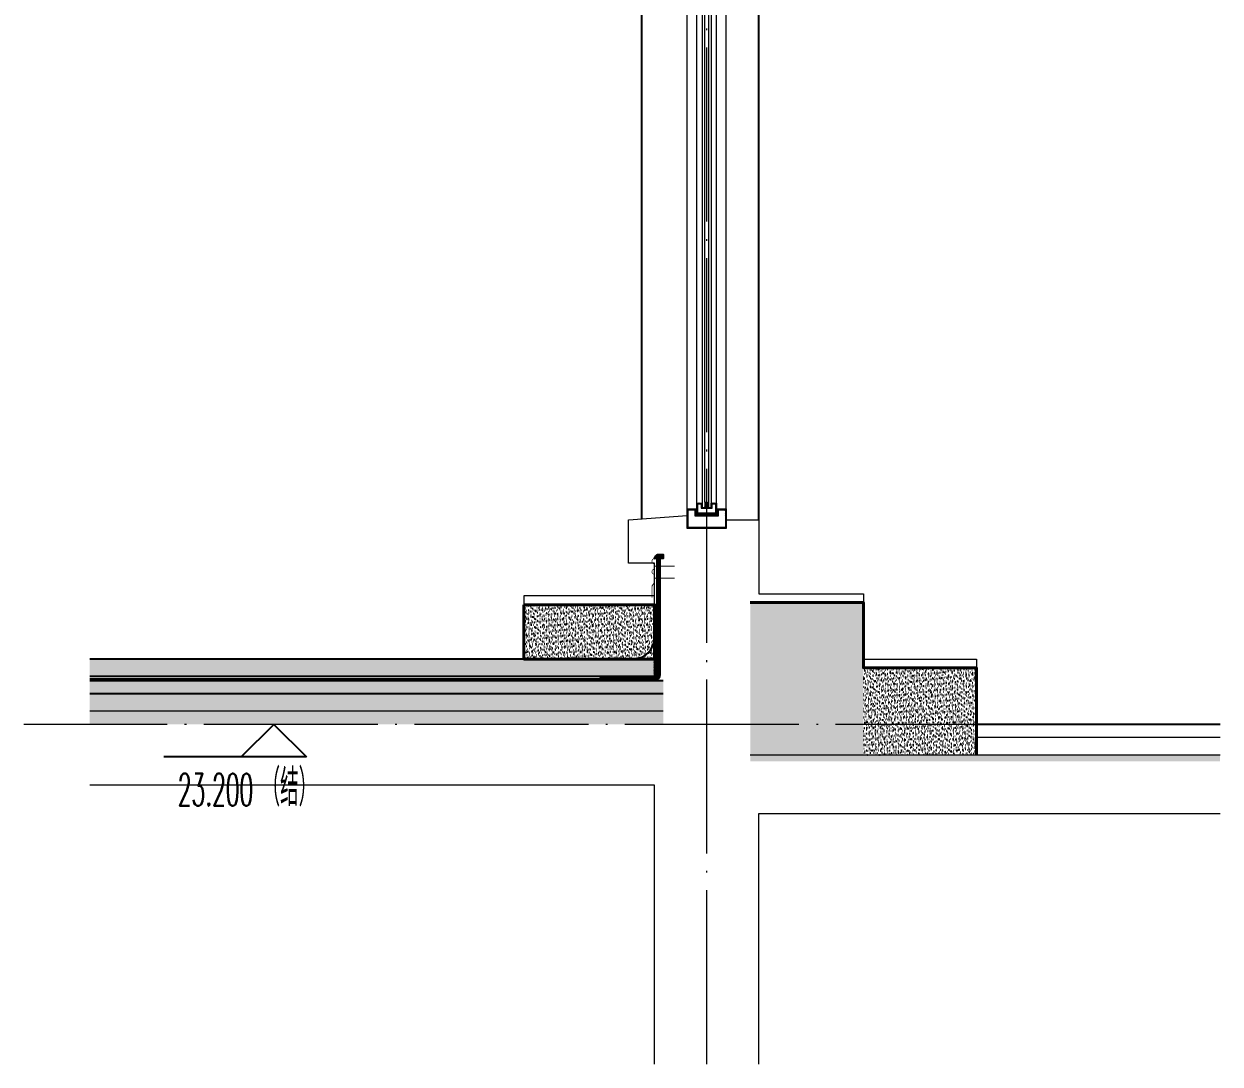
# Model space of a CAD drawing. Extents: x -518115 to 389031, y -231062 to 1628073.
# Drawn here: x 274355 to 277105, y -205443 to -203053 of the extents above; entities that cross this region are included whole.
import ezdxf

# ---------------------------------------------------------------- set-up
doc = ezdxf.new("R2010")
doc.units = 0
doc.header["$LTSCALE"] = 1000
doc.header["$MEASUREMENT"] = 0
doc.linetypes.add('DASH', pattern=[0.35, 0.25, -0.1])
doc.linetypes.add('DOTE', pattern=[2.4200000000000004, 2, -0.2, 0.02, -0.2])
for name, color, linetype in [('3-屋面构造层', 157, 'Continuous'), ('DIM_ELEV', 3, 'Continuous'), ('SURFACE', 6, 'Continuous'), ('看线', 251, 'Continuous'), ('立面-看线', 251, 'Continuous')]:
    doc.layers.add(name, color=color, linetype=linetype)
for name, color, linetype, lineweight in [('DOTE', 19, 'DOTE', 9), ('PUB_HATCH', 8, 'Continuous', 9), ('S_WINDOW', 144, 'Continuous', 15), ('WALL', 9, 'Continuous', 40), ('内粉刷', 37, 'Continuous', 9), ('细细', 250, 'Continuous', 0)]:
    doc.layers.add(name, color=color, linetype=linetype, lineweight=lineweight)
doc.styles.add('_TCH_DIM', font='SIMPLEX.shx', dxfattribs={"width": 0.7, "bigfont": 'GBCBIG.shx'})
pattern_1 = [(315.0000000000001, (-846711.4025467164, 1818.524636703107), (-1.767766952966368, -1.76776695296637), []), (315.0000000000001, (-846710.2240354163, 1818.524636703107), (-1.767766952966368, -1.76776695296637), [])]

# ---------------------------------------------------------------- blocks, each defined once
blk = doc.blocks.new('FGHFG4334GDFGDFFGGGGGGDFG4G')
at = {"layer": 'SURFACE', "const_width": 2.25}
for points in [[(46.50594613142312, -2.328306436538696e-10), (0, 0)], [(46.50594613142312, -27.64099938771687), (0, -27.64099938748404)]]:
    blk.add_lwpolyline(points, dxfattribs=at)
at = {"layer": 'SURFACE', "const_width": 1.5}
blk.add_lwpolyline([(46.50594613142312, 17.19615260045975, -0.9999999995343386), (46.50594613142312, 5.196152600459754), (46.50594613142312, -6.803847399540246, -0.9999999995343386), (46.50594613142312, -18.80384739954025), (46.50594613142312, -36.80384739954025), (52.50594613142312, -47.99999982025474), (52.50594613188878, -72.80384739907458)], format="xyb", dxfattribs=at)

msp = doc.modelspace()

# ---------------------------------------------------------------- hatches: boundary and pattern name
at = {"layer": '3-屋面构造层'}
h = msp.add_hatch(dxfattribs=at)
h.set_pattern_fill('隔热材料01', color=256, scale=7.692307726157686, style=0)
h.set_pattern_definition([(270, (-1703085.248150255, -1090561.80024974), (3.846153863078843, -7.065270026171597e-16), [0.3859807709292772, -3.460173092149565]), (270, (-1703088.129592576, -1090561.80024974), (3.846153863078843, -7.065270026171597e-16), [0.3859807709292772, -3.460173092149565]), (90, (-1703086.167150259, -1090564.410172829), (-3.846153863078843, 2.355090008723865e-16), [0.3859807709292772, -3.460173092149565]), (90, (-1703087.210611803, -1090564.410172829), (-3.846153863078843, 2.355090008723865e-16), [0.3859807709292772, -3.460173092149565]), (180, (-1703084.764861792, -1090565.028288216), (-4.710180017447732e-16, -3.846153863078842), [3.848019247702437, 0.001865384623593239]), (135, (-1703085.838496412, -1090564.835307446), (2.135044287520562e-16, 3.846144174701212), [0.32830769375241, -5.110980791721634]), (116.56505, (-1703082.224496396, -1090564.603153599), (8.679276333293947e-06, 3.846148741623309), [0.2157692317187194, -8.384500036895838]), (116.56505, (-1703086.070650259, -1090564.603153599), (8.679276333293947e-06, 3.846148741623309), [0.2157692317187194, -8.384500036895838]), (153.43495, (-1703081.606381009, -1090565.028288216), (-8.6792763309454e-06, 3.846148741623309), [0.431538463437446, -8.16873080517726]), (153.43495, (-1703085.452534872, -1090565.028288216), (-8.6792763309454e-06, 3.846148741623309), [0.431538463437446, -8.16873080517726]), (63.43495000000001, (-1703082.320996396, -1090564.024192058), (-8.67927633286694e-06, 3.846148741623309), [2.054923085965763, -6.545346182648943]), (63.43495000000001, (-1703086.167150259, -1090564.024192058), (-8.67927633286694e-06, 3.846148741623309), [2.054923085965763, -6.545346182648943]), (116.56505, (-1703081.401996392, -1090561.80024974), (8.679276333293947e-06, 3.846148741623309), [0.2157692317187194, -8.384500036895838]), (116.56505, (-1703085.248150255, -1090561.80024974), (8.679276333293947e-06, 3.846148741623309), [0.2157692317187194, -8.384500036895838]), (135, (-1703085.344650256, -1090561.60726897), (2.135044287520562e-16, 3.846144174701212), [0.32830769375241, -5.110980791721634]), (153.43495, (-1703081.73065024, -1090561.375115123), (-8.6792763309454e-06, 3.846148741623309), [0.431538463437446, -8.16873080517726]), (153.43495, (-1703085.576804103, -1090561.375115123), (-8.6792763309454e-06, 3.846148741623309), [0.431538463437446, -8.16873080517726]), (45, (-1703088.033092575, -1090561.60726897), (2.135044287520562e-16, 3.846144174701212), [0.3283076937524101, -5.110980791721635]), (63.43495000000001, (-1703084.283438713, -1090561.80024974), (-8.67927633286694e-06, 3.846148741623309), [0.215769231718723, -8.384500036895982]), (63.43495000000001, (-1703088.129592576, -1090561.80024974), (-8.67927633286694e-06, 3.846148741623309), [0.215769231718723, -8.384500036895982]), (26.56504999999998, (-1703083.954804096, -1090561.375115123), (8.67927633286694e-06, 3.846148741623309), [0.4315384634374462, -8.168730805177264]), (26.56504999999998, (-1703087.800957959, -1090561.375115123), (8.67927633286694e-06, 3.846148741623309), [0.4315384634374462, -8.168730805177264]), (116.56505, (-1703083.36445794, -1090564.024192058), (8.679276333293947e-06, 3.846148741623309), [2.054923085965727, -6.545346182648827]), (116.56505, (-1703087.210611803, -1090564.024192058), (8.679276333293947e-06, 3.846148741623309), [2.054923085965727, -6.545346182648827]), (45, (-1703087.539246419, -1090564.835307446), (2.135044287520562e-16, 3.846144174701212), [0.3283076937524101, -5.110980791721635]), (63.43495000000001, (-1703083.460938709, -1090564.603153599), (-8.67927633286694e-06, 3.846148741623309), [0.215769231718723, -8.384500036895982]), (63.43495000000001, (-1703087.307092572, -1090564.603153599), (-8.67927633286694e-06, 3.846148741623309), [0.215769231718723, -8.384500036895982]), (26.56504999999998, (-1703084.079073327, -1090565.028288216), (8.67927633286694e-06, 3.846148741623309), [0.4315384634374462, -8.168730805177264]), (26.56504999999998, (-1703087.92522719, -1090565.028288216), (8.67927633286694e-06, 3.846148741623309), [0.4315384634374462, -8.168730805177264])])
edge = h.paths.add_edge_path()
edge.add_arc((275814.0645553338, -204281.5260076255), 9.230769271389224, 90.00000000232131, 180.0000000023213, ccw=False)
edge.add_line((275814.0645553333, -204272.2952383541), (275824.8337861498, -204272.2952383536))
edge.add_line((275824.8337861498, -204272.2952383536), (275824.8337861503, -204281.526007625))
edge.add_line((275824.8337861503, -204281.5260076251), (275804.8337860623, -204281.5260076259))
h = msp.add_hatch(dxfattribs=at)
h.set_pattern_fill('混凝土', color=256, scale=5, angle=-1.145762838157291, style=0)
h.set_pattern_definition([(48.85423716184272, (-1785846.732563939, -1134653.660929793), (35.79309909095693, -3.854096189547981), [3.75, -41.25]), (353.8542371618427, (-1785846.732563939, -1134653.660929793), (-6.184137843051141, 37.74081061115472), [3, -33]), (99.30563716184271, (-1785843.749805771, -1134653.982104245), (29.60898742232837, 33.88669106072903), [3.1870095, -35.0571056]), (45.0384371618427, (-1785846.532603927, -1134643.662929193), (53.18589730100116, -9.341323687111705), [5.625, -61.875]), (95.4898371618427, (-1785842.100446327, -1134644.441375615), (47.69771455917247, 47.76167945863907), [4.780514399999999, -52.58565]), (350.0384371618427, (-1785846.532603927, -1134643.662929193), (47.69767727589946, 47.76171671284821), [4.5, -49.5]), (19.85423716184271, (-1785841.58359363, -1134646.262409349), (29.43684693449651, -20.72370725831586), [3.75, -41.25]), (324.8542371618427, (-1785841.58359363, -1134646.262409349), (12.88833923098379, 36.00698624317217), [3, -33]), (70.30563716184272, (-1785839.130524151, -1134647.989386521), (42.32519773256788, 15.28324586336042), [3.187009499999981, -35.05710559999969]), (36.35423716184271, (-1785846.732563939, -1134653.660929793), (0.940698498801122, 16.62920732730076), [0, -32.59999999999999, 0, -33.5, 0, -33.125]), (6.354237161842708, (-1785846.732563939, -1134653.660929793), (13.5451798188694, 19.45362572053069), [0, -19.09999999999985, 0, -31.84999999999985, 0, -12.62499999999992]), (326.3542371618427, (-1785857.880334608, -1134653.43797438), (26.66323482308004, -1.661233809339271), [0, -12.5, 0, -39, 0, -51.75]), (316.3542371618427, (-1785862.879334908, -1134653.337994374), (29.25356332174018, 4.421178799928506), [0, -16.25, 0, -25.9, 0, -36.75])])
h.paths.add_polyline_path([(274506.5512022714, -204552.2952385033), (274506.5512022714, -204512.2952385033), (275804.8337874453, -204512.2952384997), (275804.8337845135, -204552.2952384997)])
h = msp.add_hatch(dxfattribs=at)
h.set_pattern_fill('隔热材料03', color=256, scale=12.5, style=0)
h.set_pattern_definition([(113.5779999999999, (-2203502.578170609, -716248.9318862851), (-0.008692621387955055, 6.269962076307432), [1.075, -0.5693124999999999, 2.837499999999999, -0.5693124999999999, 1.075, -0.6824999999999999]), (66.42000000000002, (-2203500.941108108, -716248.9318862851), (2.72778785077741, 6.042481274070449e-05), [1.075, -0.5693125, 2.840375, -0.5693125, 1.075, -0.6825]), (180, (-2203500.941108108, -716248.9318862851), (0, 6.25), [1.636625, -1.0910625]), (180, (-2203502.304983109, -716243.3068862851), (0, 6.25), [1.636625, -1.0910625]), (90, (-2203500.509420609, -716247.9427612852), (2.727749999999999, 1.670265153187096e-16), [0.5217499999999999, -5.728250000000001]), (90, (-2203501.873295609, -716244.8177612852), (2.727749999999999, 1.670265153187096e-16), [0.5217499999999999, -5.728250000000001]), (90, (-2203503.009420609, -716247.9427612852), (2.727749999999999, 1.670265153187096e-16), [0.5217499999999999, -5.728250000000001]), (90, (-2203504.373295609, -716244.8177612852), (2.727749999999999, 1.670265153187096e-16), [0.5217499999999999, -5.728250000000001])])
edge = h.paths.add_edge_path()
edge.add_line((275811.0837867216, -204512.2952387569), (275811.0837859794, -204548.249785739))
edge.add_arc((275804.8337859794, -204548.2497855915), 6.250000000116417, -89.9999999966115, -1.3498428188540856e-06, ccw=False)
edge.add_line((275804.8337859794, -204554.4997855917), (275804.8337859894, -204512.2952387554))
edge.add_line((275804.8337859896, -204512.2952387553), (275811.0837860806, -204512.2952387564))
h = msp.add_hatch(dxfattribs=at)
h.set_pattern_fill('焦渣矿渣', color=256, scale=4, angle=-1.145762838157291, style=0)
h.set_pattern_definition([(358.8542371618427, (-1785846.732563939, -1134643.660929793), (8.27546507245746, 13.69326162148875), [1.6, -14.4]), (298.8542371618427, (-1785846.732563939, -1134643.660929793), (15.99644496110448, -0.320132170134613), [1.6, -14.4]), (238.8542371618427, (-1785845.132883843, -1134643.692923395), (7.720979888647015, -14.01339379162337), [1.6, -14.4]), (268.8542371618427, (-1785840.333843555, -1134643.788904201), (15.8368329500859, -8.318336499028739), [2.4, -11.456]), (268.8542371618427, (-1785838.734163459, -1134643.820897803), (15.8368329500859, -8.318336499028739), [2.4, -11.456]), (268.8542371618427, (-1785837.134483363, -1134643.852891405), (15.8368329500859, -8.318336499028739), [2.4, -11.456])])
h.paths.add_polyline_path([(274506.5512022714, -204592.2952385017), (274506.551202271, -204562.2949656913), (275824.8285361131, -204562.2949656875), (275824.8285331803, -204592.295238498)])
h = msp.add_hatch(dxfattribs=at)
h.set_pattern_fill('加气混凝土', color=256, scale=5, style=0)
h.set_pattern_definition([(0, (-1785829.032563939, -1134671.960929793), (30, 60), [0, -60]), (0, (-1785864.132563939, -1134680.060929793), (30, 60), [0, -60]), (0, (-1785844.632563939, -1134680.660929793), (30, 60), [0, -60]), (0, (-1785823.332563939, -1134662.960929793), (30, 60), [0, -60]), (0, (-1785848.232563939, -1134683.660929793), (30, 60), [0, -60]), (0, (-1785817.332563939, -1134625.160929793), (30, 60), [0, -60]), (0, (-1785835.632563939, -1134629.960929793), (30, 60), [0, -60]), (0, (-1785826.032563939, -1134637.460929793), (30, 60), [0, -60]), (0, (-1785874.932563939, -1134638.660929793), (30, 60), [0, -60]), (0, (-1785845.532563939, -1134641.360929793), (30, 60), [0, -60]), (0, (-1785856.932563939, -1134656.660929793), (30, 60), [0, -60]), (0, (-1785856.332563939, -1134679.160929793), (30, 60), [0, -60]), (0, (-1785833.832563939, -1134681.560929793), (30, 60), [0, -60]), (0, (-1785817.332563939, -1134655.160929793), (30, 60), [0, -60]), (0, (-1785873.432563939, -1134664.460929793), (30, 60), [0, -60]), (0, (-1785868.332563939, -1134654.260929793), (30, 60), [0, -60]), (0, (-1785844.932563939, -1134658.460929793), (30, 60), [0, -60]), (0, (-1785853.332563939, -1134667.160929793), (30, 60), [0, -60]), (0, (-1785858.132563939, -1134647.360929793), (30, 60), [0, -60]), (0, (-1785850.632563939, -1134624.860929793), (30, 60), [0, -60]), (0, (-1785871.032563939, -1134677.060929793), (30, 60), [0, -60]), (0, (-1785838.032563939, -1134637.160929793), (30, 60), [0, -60]), (0, (-1785865.932563939, -1134636.260929793), (30, 60), [0, -60]), (0, (-1785870.732563939, -1134628.460929793), (30, 60), [0, -60]), (130.601294, (-1785821.018278139, -1134643.946644193), (-149.9999983430985, 180.0000007869767), [2.6341554, -1103.7111]), (18.4349488, (-1785825.303992339, -1134642.803786993), (149.999999446807, 59.99999955732223), [2.710524, -376.76279]), (90, (-1785825.303992339, -1134645.375215393), (30, 60), [2.5714284, -117.428565]), (161.565051, (-1785822.732563939, -1134646.232358593), (-150.0000007552608, 59.99999552724113), [2.710524, -376.76279]), (53.1301023, (-1785822.732563939, -1134646.232358593), (30.00000005671201, 59.99999997164399), [2.857143, -297.14285]), (135, (-1785820.446849539, -1134676.803781793), (-30.00000362661431, 59.99999593952013), [2.424366, -167.28126]), (45, (-1785823.875421139, -1134676.803781793), (29.9999998082377, 59.99999975789676), [2.424366, -167.28126]), (135, (-1785822.161135339, -1134678.518071793), (-30.00000362661431, 59.99999593952013), [2.424366, -167.28126]), (45, (-1785822.161135339, -1134678.518071793), (29.9999998082377, 59.99999975789676), [2.424366, -167.28126]), (116.565051, (-1785849.303989939, -1134636.518072393), (-5.219298673253547e-06, 119.9999967353521), [3.194382599999981, -63.8876499999997]), (180, (-1785850.732559939, -1134633.660929993), (-29.99999999999999, 60), [3.4285716, -56.571425]), (63.43494880000001, (-1785855.589703939, -1134636.518072393), (2.716145353076627e-07, 119.9999994186336), [3.1943826, -63.88765]), (116.565051, (-1785854.161133939, -1134639.375215393), (-5.219298673253547e-06, 119.9999967353521), [3.194382599999981, -63.8876499999997]), (0, (-1785854.161133939, -1134639.375215393), (30, 60), [3.4285716, -56.571425]), (63.43494880000001, (-1785850.732559939, -1134639.375215393), (2.716145353076627e-07, 119.9999994186336), [3.1943826, -63.88765]), (107.102728, (-1785826.732564139, -1134656.803783793), (-89.99999655924546, 300.0000004840144), [3.8861346, -1628.29025]), (143.972626, (-1785827.875421339, -1134653.089501193), (-569.999992773809, 419.9999995246334), [3.8861346, -812.202]), (180, (-1785831.018278339, -1134650.803786793), (-29.99999999999999, 60), [3.7142856, -56.28571]), (36.02737329999999, (-1785837.875420939, -1134653.089501193), (569.9999957876589, 419.9999954722194), [3.886134599999981, -812.2019999999952]), (71.5650511, (-1785839.018278139, -1134656.518069793), (90.00000046203284, 299.999999483479), [3.6140316, -375.85928]), (107.102728, (-1785837.875420939, -1134660.232357793), (-89.99999655924546, 300.0000004840144), [3.8861346, -1628.29025]), (143.972626, (-1785834.732563939, -1134662.518069793), (-569.999992773809, 419.9999995246334), [3.8861346, -812.202]), (0, (-1785834.732563939, -1134662.518069793), (30, 60), [3.7142856, -56.28571]), (36.02737329999999, (-1785831.018278339, -1134662.518069793), (569.9999957876589, 419.9999954722194), [3.886134599999981, -812.2019999999952]), (71.5650511, (-1785827.875421339, -1134660.232357793), (90.00000046203284, 299.999999483479), [3.6140316, -375.85928]), (150.255118, (-1785826.161135539, -1134628.803787193), (-90.00000021301362, 59.99999925650194), [2.303502, -481.43196]), (90, (-1785828.161135339, -1134629.946643793), (30, 60), [2.2857144, -117.714275]), (29.7448813, (-1785828.161135339, -1134629.946643793), (90.00000005300183, 59.99999971978212), [2.303502, -481.43196]), (116.565051, (-1785840.161135339, -1134671.375215793), (-5.219298673253547e-06, 119.9999967353521), [3.194382599999981, -63.8876499999997]), (168.690067, (-1785841.589706539, -1134668.518069793), (-270.00000020031, 59.99999849441089), [2.9137254, -608.96855]), (41.18592510000001, (-1785846.732563939, -1134669.946639793), (749.9999954558657, 659.9999942288417), [3.0371844, -1272.5802]), (90, (-1785846.732563939, -1134672.803785793), (30, 60), [2.857143, -117.14285]), (138.814074, (-1785844.446849539, -1134674.803783793), (-749.9999866690214, 660.0000042036299), [3.0371844, -1272.5802]), (16.6992442, (-1785844.446849539, -1134674.803783793), (989.999992551639, 299.9999968578065), [2.982945, -1249.85375]), (60.9453959, (-1785841.589706539, -1134673.946641793), (29.99999992038756, 59.99999946927048), [2.9416086, -1232.53395]), (109.983106, (-1785865.303991939, -1134646.232358593), (-150.0000005649931, 419.9999988885021), [3.344200199999981, -1401.21974999999]), (155.556045, (-1785866.446847939, -1134643.089500993), (-390.0000014866058, 179.9999962602965), [3.4522986, -1446.51315]), (24.4439547, (-1785872.732561939, -1134643.089500993), (390.0000001945477, 179.9999991342401), [3.4522986, -1446.51315]), (70.01689340000001, (-1785873.875417939, -1134646.232358593), (150.0000004522143, 419.9999989580724), [3.3442002, -1401.21975]), (109.983106, (-1785872.732561939, -1134649.375215593), (-150.0000005649931, 419.9999988885021), [3.344200199999981, -1401.21974999999]), (160.016893, (-1785869.589701939, -1134650.518072793), (-150.0000000881629, 59.99999726666744), [3.3442002, -698.93775]), (19.9831065, (-1785869.589701939, -1134650.518072793), (149.9999991764409, 59.99999990480279), [3.3442002, -698.93775]), (70.01689340000001, (-1785866.446847939, -1134649.375215593), (150.0000004522143, 419.9999989580724), [3.3442002, -1401.21975]), (122.005383, (-1785843.018278339, -1134651.660929993), (-30.000004026147, 59.99999693707862), [2.6954232, -563.3434000000001]), (18.4349488, (-1785847.018277939, -1134650.232358193), (149.999999446807, 59.99999955732223), [2.710524, -376.76279]), (90, (-1785847.018277939, -1134652.803787193), (30, 60), [2.5714284, -117.428565]), (161.565051, (-1785844.446849539, -1134653.660929793), (-150.0000007552608, 59.99999552724113), [2.710524, -376.76279]), (54.46232220000002, (-1785844.446849539, -1134653.660929793), (209.9999996957259, 299.9999995506066), [2.457807, -1029.82115]), (116.565051, (-1785860.446847939, -1134666.232357793), (-5.219298673253547e-06, 119.9999967353521), [3.194382599999981, -63.8876499999997]), (180, (-1785861.875417939, -1134663.375211793), (-29.99999999999999, 60), [3.142857, -56.85714]), (59.0362434, (-1785866.732561939, -1134666.232357793), (30.00000009765315, 59.99999970877774), [3.331972799999981, -696.382199999995]), (120.963756, (-1785865.018277939, -1134669.089497793), (-30.00000409979644, 59.99999724465997), [3.3319728, -696.3821999999999]), (0, (-1785865.018277939, -1134669.089497793), (30, 60), [3.142857, -56.85714]), (63.43494880000001, (-1785861.875417939, -1134669.089497793), (2.716145353076627e-07, 119.9999994186336), [3.1943826, -63.88765])])
h.paths.add_polyline_path([(275824.8337859957, -204662.2952384684), (274506.5512022719, -204662.295512732), (274506.551202271, -204632.2952399215), (275824.8337874611, -204632.2950786262)])
at = {"layer": '立面-看线'}
h = msp.add_hatch(dxfattribs=at)
h.set_pattern_fill('碎沙', color=256, scale=4)
h.set_pattern_definition([(37.50000000000001, (-525548.4060652945, -589824.2477495158), (-0.32000625919681, 9.788264746586847), [0, -7.7216, 0, -8.636000000000001, 0, -8.255]), (7.499999999999999, (-525548.4060652945, -589824.2477495158), (8.990465662760052, 14.33650201136708), [0, -4.1656, 0, -6.9596, 0, -2.667]), (327.5, (-525554.6544652947, -589824.2477495158), (15.81984740482916, 0.028743693570914), [0, -2.54, 0, -9.144, 0, -11.938]), (317.5, (-525554.6544652947, -589824.2477495158), (15.27112904944595, 4.458586465144325), [0, -1.27, 0, -5.9944, 0, -6.858])])
h.paths.add_polyline_path([(275804.8337861088, -204512.2952387567), (275804.8338864933, -204387.2863600226), (275504.8338363257, -204387.2863598716), (275504.8337358919, -204512.2952386531)])
h = msp.add_hatch(dxfattribs=at)
h.set_pattern_fill('碎沙', color=256, scale=4)
h.set_pattern_definition([(37.50000000000001, (-525108.4060654137, -589746.5810832449), (-0.32000625919681, 9.788264746586847), [0, -7.7216, 0, -8.636000000000001, 0, -8.255]), (7.499999999999999, (-525108.4060654137, -589746.5810832449), (8.990465662760052, 14.33650201136708), [0, -4.1656, 0, -6.9596, 0, -2.667]), (327.5, (-525114.6544654139, -589746.5810832449), (15.81984740482916, 0.028743693570914), [0, -2.54, 0, -9.144, 0, -11.938]), (317.5, (-525114.6544654139, -589746.5810832449), (15.27112904944595, 4.458586465144325), [0, -1.27, 0, -5.9944, 0, -6.858])])
edge = h.paths.add_edge_path()
edge.add_line((276284.8337358039, -204732.2951764652), (276284.8338110569, -204382.2952382572))
edge.add_line((276284.8338110566, -204382.2952382572), (276024.8337609233, -204382.2952379551))
edge.add_line((276024.8337859901, -204387.2952381061), (276024.8337357999, -204712.2952383859))
edge.add_line((276024.8337358016, -204732.2951764333), (276284.0599143784, -204732.2951764652))
h = msp.add_hatch(dxfattribs=at)
h.set_pattern_fill('碎沙', color=256, scale=4)
h.set_pattern_definition([(37.50000000000001, (-524768.4060654137, -589985.9144149367), (-0.32000625919681, 9.788264746586847), [0, -7.7216, 0, -8.636000000000001, 0, -8.255]), (7.499999999999999, (-524768.4060654137, -589985.9144149367), (8.990465662760052, 14.33650201136708), [0, -4.1656, 0, -6.9596, 0, -2.667]), (327.5, (-524774.6544654139, -589985.9144149367), (15.81984740482916, 0.028743693570914), [0, -2.54, 0, -9.144, 0, -11.938]), (317.5, (-524774.6544654139, -589985.9144149367), (15.27112904944595, 4.458586465144325), [0, -1.27, 0, -5.9944, 0, -6.858])])
h.paths.add_polyline_path([(276544.8337859996, -204732.2951764454), (276544.8337985189, -204532.2952381052), (276284.8337859901, -204532.295238106), (276284.8336856294, -204732.295176408)])
h = msp.add_hatch(dxfattribs=at)
h.set_pattern_fill('HONEY', color=256, scale=7)
h.set_pattern_definition([(0, (-2502748.006377894, -1506185.927634538), (16.66875, 9.623705), [11.1125, -22.225]), (120, (-2502748.006377894, -1506185.927634538), (-16.66874800852732, 9.623708449331868), [11.11249999999994, -22.22499999999988]), (59.99999999999999, (-2502748.006377894, -1506185.927634538), (1.991472681428519e-06, 19.24741344933186), [-22.225, 11.1125])])
h.paths.add_polyline_path([(275824.8337859938, -204632.2953514005), (274506.5512037387, -204632.295512732), (274506.5512008037, -204592.2951724104), (275824.8337845251, -204592.2950110788)])
h = msp.add_hatch(dxfattribs=at)
h.set_pattern_fill('HONEY', color=256, scale=7)
h.set_pattern_definition([(0, (-525324.4353529962, -590109.2476362241), (16.66875, 9.623705), [11.1125, -22.225]), (120, (-525324.4353529962, -590109.2476362241), (-16.66874800852732, 9.623708449331868), [11.11249999999997, -22.22499999999994]), (59.99999999999999, (-525324.4353529962, -590109.2476362241), (1.991472681428519e-06, 19.24741344933186), [-22.225, 11.1125])])
h.paths.add_polyline_path([(277104.8352393273, -204747.295176504), (277104.8352428466, -204732.2951764328), (276024.8337858653, -204732.2951764849), (276024.8337858653, -204747.2951765041)])
at = {"layer": '细细'}
h = msp.add_hatch(dxfattribs=at)
h.set_pattern_fill('金属', color=256, angle=1.272221872585407e-14, style=0)
h.set_pattern_definition(pattern_1)
h.paths.add_polyline_path([(275969.833786005, -204167.2952384719), (275949.833786005, -204167.2952384719), (275949.833786005, -204180.7965595588), (275899.833786005, -204180.7965595588), (275899.833786005, -204167.2952384719), (275879.833786005, -204167.2952384719), (275879.833786005, -204212.2952384719), (275969.833786005, -204212.2952384719)])
h.paths.add_polyline_path([(275951.833786005, -204182.7965595588), (275951.833786005, -204169.2952384719), (275967.833786005, -204169.2952384719), (275967.833786005, -204210.2952384719), (275881.833786005, -204210.2952384719), (275881.833786005, -204169.2952384719), (275897.833786005, -204169.2952384719), (275897.833786005, -204182.7965595588)], flags=16)
h = msp.add_hatch(dxfattribs=at)
h.set_pattern_fill('金属', color=256, angle=1.272221872585407e-14, style=0)
h.set_pattern_definition(pattern_1)
h.paths.add_polyline_path([(275902.333786005, -204178.7965595588), (275902.333786005, -204153.7965595588), (275914.333786005, -204153.7965595588), (275914.333786005, -204163.7965595588), (275935.333786005, -204163.7965595588), (275935.333786005, -204153.7965595588), (275947.333786005, -204153.7965595588), (275947.333786005, -204178.7965595588)])
h.paths.add_polyline_path([(275945.333786005, -204176.7965595588), (275945.333786005, -204155.7965595588), (275937.333786005, -204155.7965595588), (275937.333786005, -204165.7965595588), (275912.333786005, -204165.7965595588), (275912.333786005, -204155.7965595588), (275904.333786005, -204155.7965595588), (275904.333786005, -204176.7965595588)], flags=16)
h = msp.add_hatch(color=256, dxfattribs=at)
edge = h.paths.add_edge_path()
edge.add_line((275929.333786005, -204163.7965595588), (275929.333786005, -204151.7965595588))
edge.add_arc((275924.833786005, -204143.5025343629), 9.436146138645508, 241.5175465491522, 298.48245345084774, ccw=False)
edge.add_line((275920.333786005, -204151.7965595588), (275920.333786005, -204163.7965595588))
edge.add_arc((275924.833786005, -204172.0905847547), 9.436146138645508, 61.5175465491522, 118.4824534508478, ccw=False)

# ---------------------------------------------------------------- linework, layer by layer
at = {"layer": '3-屋面构造层'}
for p, q in [((275811.083786825, -204512.2952387569), (274506.551202271, -204512.2952387327)), ((275804.8337859794, -204512.2952387553), (275804.8337859794, -204554.4997855917)), ((275804.8450993288, -204552.2952384987), (274506.551202271, -204552.2952385015)), ((275824.8285346463, -204562.2949539668), (274506.551202271, -204562.294982903)), ((275824.8285346476, -204592.2949539668), (274506.551202271, -204592.294982903))]:
    msp.add_line(p, q, dxfattribs=at)
at = {"layer": '3-屋面构造层', "color": 251, "linetype": 'DASH', "ltscale": 0.05, "true_color": 0x636466, "const_width": 2.5}
for points in [[(275689.8339564892, -204555.7497855962), (275804.8337859798, -204555.7497855917, 0.4142135554582916), (275812.3337859794, -204548.2497857684), (275812.3337878127, -204281.5260075222)], [(275689.8339564892, -204559.4997855962), (275804.8337859798, -204559.4997855917, 0.4142135554582514), (275816.0837859794, -204548.2497858567), (275816.0837878127, -204281.5260076105)]]:
    msp.add_lwpolyline(points, format="xyb", dxfattribs=at)
at = {"layer": '3-屋面构造层', "color": 251, "true_color": 0x636466}
for points in [[(275689.8339564892, -204556.9997855962), (275804.8337859798, -204556.9997855917, 0.4142135554582744), (275813.5837859794, -204548.2497857978), (275813.5837878127, -204281.5260075516)], [(275689.8339564892, -204554.4997855962), (275804.8337859794, -204554.4997855917, 0.4142135554583157), (275811.0837859794, -204548.2497857389), (275811.0837878127, -204281.5260074926)], [(275689.8339564892, -204558.2497855962), (275804.8337859798, -204558.2497855917, 0.4142135554582615), (275814.8337859794, -204548.2497858272), (275814.8337878127, -204281.5260075809), (275817.3337878127, -204281.52600764), (275817.3337859794, -204548.2497858861, -0.4142135554609713), (275804.8337859798, -204560.7497855917), (275689.8339564896, -204560.7497855962)]]:
    msp.add_lwpolyline(points, format="xyb", dxfattribs=at)
at = {"layer": '3-屋面构造层', "ltscale": 0.8}
msp.add_lwpolyline([(275804.8337860623, -204281.5260076257, -0.4142135623730951), (275814.0645553333, -204272.2952383539), (275824.8337861498, -204272.2952383535), (275824.8337861503, -204281.5260076249), (275804.8337860623, -204281.5260076257)], format="xyb", dxfattribs=at)
at = {"layer": '3-屋面构造层', "color": 251, "linetype": 'DASH', "ltscale": 0.05, "true_color": 0x636466, "const_width": 2.5}
for points in [[(275675.9354850858, -204559.4997855968), (274506.551202271, -204559.4997855987)], [(275689.8339564892, -204555.7497855962), (275675.9354850858, -204559.4997855968)]]:
    msp.add_lwpolyline(points, dxfattribs=at)
at = {"layer": '3-屋面构造层', "color": 251, "true_color": 0x636466}
for points in [[(275675.9354850858, -204558.2497855968), (274506.551202271, -204558.2497855987)], [(274506.551202271, -204560.7497855987), (275675.9354850862, -204560.7497855968)], [(275689.2748090414, -204554.6318168438), (275675.376337638, -204558.3818168445)], [(275676.494632534, -204560.6177543491), (275690.3931039374, -204556.8677543486)]]:
    msp.add_lwpolyline(points, dxfattribs=at)
at = {"layer": '3-屋面构造层'}
msp.add_arc((275754.8337859128, -204462.2952387436), 49.99999999976717, 270, 359.9999986426333, dxfattribs=at)
at = {"layer": 'DIM_ELEV', "color": 3}
for p, q in [((274929.674447168, -204662.2952384866), (274854.674447168, -204737.2952384866)), ((274929.674447168, -204662.2952384866), (275004.674447168, -204737.2952384866)), ((275004.674447168, -204737.2952384866), (274676.674447168, -204737.2952384866))]:
    msp.add_line(p, q, dxfattribs=at)
at = {"layer": 'DOTE', "linetype": 'DOTE', "ltscale": 0.2}
for p, q in [((275924.833786005, -205443.0558296755), (275924.8349311187, -200662.2952382525)), ((277104.8350526298, -204662.2952384693), (274355.3590886084, -204662.2952384691))]:
    msp.add_line(p, q, dxfattribs=at)
at = {"layer": 'PUB_HATCH', "color": 215, "true_color": 0xa953a0}
msp.add_line((276024.8337858653, -204732.295176485), (277104.8352428466, -204732.2951764029), dxfattribs=at)
at = {"layer": 'S_WINDOW'}
for p, q in [((275879.833786005, -204167.2952384719), (275879.833786005, -202057.2952384719)), ((275969.833786005, -204167.2952384719), (275969.833786005, -202057.2952384719)), ((275902.333786005, -204153.7965595588), (275902.333786005, -202070.793917385)), ((275947.333786005, -204153.7965595588), (275947.333786005, -202070.793917385))]:
    msp.add_line(p, q, dxfattribs=at)
for points in [[(275879.833786005, -204212.2952384719), (275879.833786005, -204167.2952384719), (275899.833786005, -204167.2952384719), (275899.833786005, -204180.7965595588), (275949.833786005, -204180.7965595588), (275949.833786005, -204167.2952384719), (275969.833786005, -204167.2952384719), (275969.833786005, -204212.2952384719)], [(275881.833786005, -204210.2952384719), (275881.833786005, -204169.2952384719), (275897.833786005, -204169.2952384719), (275897.833786005, -204182.7965595588), (275951.833786005, -204182.7965595588), (275951.833786005, -204169.2952384719), (275967.833786005, -204169.2952384719), (275967.833786005, -204210.2952384719)], [(275902.333786005, -204178.7965595588), (275902.333786005, -204153.7965595588), (275914.333786005, -204153.7965595588), (275914.333786005, -204163.7965595588), (275935.333786005, -204163.7965595588), (275935.333786005, -204153.7965595588), (275947.333786005, -204153.7965595588), (275947.333786005, -204178.7965595588)], [(275904.333786005, -204176.7965595588), (275904.333786005, -204155.7965595588), (275912.333786005, -204155.7965595588), (275912.333786005, -204165.7965595588), (275937.333786005, -204165.7965595588), (275937.333786005, -204155.7965595588), (275945.333786005, -204155.7965595588), (275945.333786005, -204176.7965595588)]]:
    msp.add_lwpolyline(points, close=True, dxfattribs=at)
at = {"layer": 'WALL'}
msp.add_lwpolyline([(275504.8337861088, -204387.2863598716), (275804.8337861088, -204387.2863598716), (275804.8337861088, -204512.2952387486), (275504.8337861088, -204512.2952387486)], close=True, dxfattribs=at)
msp.add_lwpolyline([(276024.8337859901, -204382.2952381061), (276284.8337859901, -204382.2952381061), (276284.8337859901, -204532.295238106), (276544.8337859891, -204532.295238106), (276544.8337860036, -204732.2951764454)], dxfattribs=at)
at = {"layer": '内粉刷'}
msp.add_line((275824.8337859938, -204632.2950821944), (274506.551202271, -204632.2950986112), dxfattribs=at)
for points in [[(275804.8337860404, -204512.2952387567), (275804.833786141, -204292.2952383897), (275744.8337859421, -204292.2952385349), (275744.83378614, -204192.2952384589), (275879.833786005, -204182.2952387666)], [(275969.833786005, -204192.2952389453), (276044.8337859901, -204192.295239094), (276044.8337859901, -204362.2952381061)], [(275804.8337861181, -204367.2863600176), (275504.8337861088, -204367.2863598716), (275504.8337861088, -204512.29523875)], [(276044.8337859901, -204362.2952381061), (276284.8337859901, -204362.2952381061), (276284.8337859901, -204512.295238106), (276544.8337859891, -204512.295238106), (276544.7640355856, -204692.2951764874)], [(277104.8352522313, -204692.2951765079), (276544.8337859957, -204692.2951764874)], [(275804.8799353976, -205443.0558296755), (275804.8799353613, -204802.2952384453), (274506.55120227, -204802.2952384698)], [(276044.8337840094, -205443.0558296759), (276044.8337840427, -204867.2952383811), (277104.8350526274, -204867.2952384059)]]:
    msp.add_lwpolyline(points, dxfattribs=at)
at = {"layer": '看线'}
for p, q in [((276044.8337859901, -204192.295239094), (276044.8209675446, -202032.2952047845)), ((275774.8352923727, -202067.295037615), (275774.8352923727, -204189.0693349275))]:
    msp.add_line(p, q, dxfattribs=at)
at = {"layer": '看线', "color": 32}
msp.add_lwpolyline([(277104.8352592684, -204662.3022994444), (276544.7713826483, -204662.5176642882)], dxfattribs=at)
at = {"layer": '细细'}
for points in [[(275914.333786005, -202070.793917385), (275914.333786005, -204153.7965595588)], [(275920.333786005, -204151.7965595588), (275920.333786005, -202060.793917385)], [(275929.333786005, -204151.7965595588), (275929.333786005, -202060.793917385)], [(275935.333786005, -202070.793917385), (275935.333786005, -204153.7965595588)]]:
    msp.add_lwpolyline(points, dxfattribs=at)
msp.add_lwpolyline([(275929.333786005, -204163.7965595588), (275929.333786005, -204151.7965595588, -0.2538046539481282), (275920.333786005, -204151.7965595588), (275920.333786005, -204163.7965595588, -0.2538046539481283)], format="xyb", close=True, dxfattribs=at)

# ---------------------------------------------------------------- block references
at = {"layer": '3-屋面构造层', "color": 1, "xscale": -1}
msp.add_blockref('FGHFG4334GDFGDFFGGGGGGDFG4G', (275851.3397321685, -204298.722160088), dxfattribs=at)

# ---------------------------------------------------------------- texts
at = {"layer": 'DIM_ELEV', "color": 7, "style": '_TCH_DIM'}
for s, height, width, p in [('23.200', 74.375, 0.4941176470588236, (274709.2325232695, -204849.8202384866)), ('（结）', 84.39716312056737, 0.7, (274901.7325232695, -204849.8202384866))]:
    msp.add_text(s, height=height, dxfattribs=dict(at, width=width)).set_placement(p)

doc.saveas('drawing.dxf')
